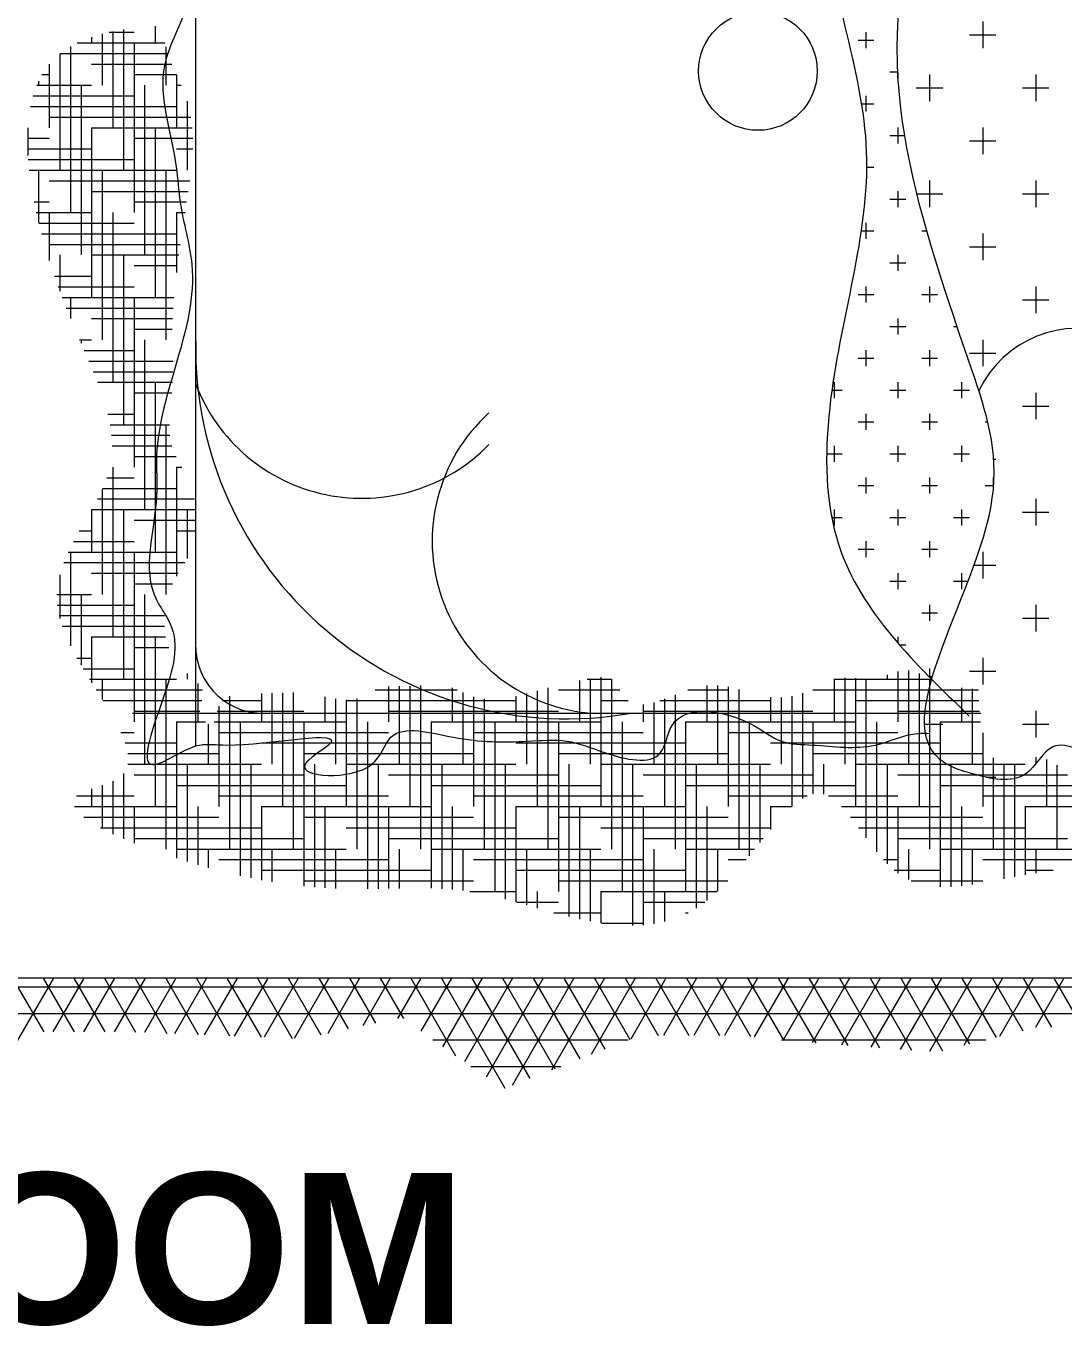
# Model space of a CAD drawing. Header units: inches. Extents: x 1457 to 6508, y 1058 to 4458.
# Drawn here: x 3406.7 to 3454.9, y 3042.4 to 3102.7 of the extents above; entities that cross this region are included whole.
import ezdxf
from ezdxf.enums import TextEntityAlignment as Align

# ---------------------------------------------------------------- set-up
doc = ezdxf.new("R2010")
doc.units = ezdxf.units.IN
doc.layers.add('FURNITURE', color=30, linetype='Continuous', lineweight=5)
doc.layers.add('WALL DIMENSION', color=6, linetype='Continuous', lineweight=13)
doc.styles.get("Standard").update_dxf_attribs({"font": 'arialbd.ttf'})

# ---------------------------------------------------------------- blocks, each defined once
blk = doc.blocks.new('A$C200C7901')
for p, q in [((2.3121, 1.6596), (2.3121, 0.0201)), ((2, 0.2957), (2, 1.2957)), ((2.0224, 0.9977), (2.0224, 1.1977)), ((2.0224, 0.9977), (2.0224, 1.1977)), ((1.9974, 0.5977), (1.9974, 0.7977)), ((1.9974, 0.5977), (1.9974, 0.7977)), ((2.0724, 0.5977), (2.0724, 0.7977)), ((2.0724, 0.5977), (2.0724, 0.7977)), ((2.1474, 0.5977), (2.1474, 0.7977)), ((2.1474, 0.5977), (2.1474, 0.7977)), ((1.9849, 0.5477), (1.9849, 0.7477)), ((1.9849, 0.5477), (1.9849, 0.7477)), ((2.0599, 0.5477), (2.0599, 0.7477)), ((2.0599, 0.5477), (2.0599, 0.7477)), ((2.1349, 0.5477), (2.1349, 0.7477)), ((2.1349, 0.5477), (2.1349, 0.7477)), ((0.4061, 0.3703), (2.0386, 0.3703))]:
    blk.add_line(p, q)
at = {"linetype": 'ByBlock'}
for p, q in [((2.3224, 0.0468), (2.3224, 1.6627)), ((2.3224, 0.0468), (2.3224, 1.6627)), ((2.3537, 0.0056), (2.3537, 1.634)), ((2.3537, 0.0056), (2.3537, 1.634)), ((2.0974, 1.2977), (2.0974, 1.4977)), ((2.0974, 1.2977), (2.0974, 1.4977)), ((2.1099, 1.3477), (2.1099, 1.5009)), ((2.1099, 1.3477), (2.1099, 1.5009)), ((2.1599, 1.2477), (2.1599, 1.4477)), ((2.1599, 1.2477), (2.1599, 1.4477)), ((2.1724, 1.2977), (2.1724, 1.439)), ((2.1724, 1.2977), (2.1724, 1.439)), ((2.0849, 1.2477), (2.0849, 1.4171)), ((2.0849, 1.2477), (2.0849, 1.4171)), ((2.3121, 1.3815), (2.3848, 1.4235)), ((2.3121, 1.3815), (2.3848, 1.4235)), ((2.0724, 1.1977), (2.0724, 1.3977)), ((2.0724, 1.1977), (2.0724, 1.3977)), ((2.1474, 1.1977), (2.1474, 1.3977)), ((2.1474, 1.1977), (2.1474, 1.3977)), ((2.0612, 1.3852), (2.1599, 1.3852)), ((2.0612, 1.3852), (2.1599, 1.3852)), ((2.1849, 1.3477), (2.1849, 1.3808)), ((2.1849, 1.3477), (2.1849, 1.3808)), ((2.3121, 1.3934), (2.3703, 1.3598)), ((2.3121, 1.3934), (2.3703, 1.3598)), ((2.3121, 1.3454), (2.37, 1.3788)), ((2.3121, 1.3454), (2.37, 1.3788)), ((1.2629, 1.3445), (1.2629, 1.3758)), ((1.2629, 1.3445), (1.2629, 1.3758)), ((1.3879, 1.3445), (1.3879, 1.3758)), ((1.3879, 1.3445), (1.3879, 1.3758)), ((1.5129, 1.3445), (1.5129, 1.3758)), ((1.5129, 1.3445), (1.5129, 1.3758)), ((1.6379, 1.3445), (1.6379, 1.3758)), ((1.6379, 1.3445), (1.6379, 1.3758)), ((1.7629, 1.3445), (1.7629, 1.3758)), ((1.7629, 1.3445), (1.7629, 1.3758)), ((1.8879, 1.3445), (1.8879, 1.3758)), ((1.8879, 1.3445), (1.8879, 1.3758)), ((2.0129, 1.3445), (2.0129, 1.3758)), ((2.0129, 1.3445), (2.0129, 1.3758)), ((2.0545, 1.3727), (2.1099, 1.3727)), ((2.0545, 1.3727), (2.1099, 1.3727)), ((1.2472, 1.3602), (1.2785, 1.3602)), ((1.2472, 1.3602), (1.2785, 1.3602)), ((1.3722, 1.3602), (1.4035, 1.3602)), ((1.3722, 1.3602), (1.4035, 1.3602)), ((1.4972, 1.3602), (1.5285, 1.3602)), ((1.4972, 1.3602), (1.5285, 1.3602)), ((1.6222, 1.3602), (1.6535, 1.3602)), ((1.6222, 1.3602), (1.6535, 1.3602)), ((1.7472, 1.3602), (1.7785, 1.3602)), ((1.7472, 1.3602), (1.7785, 1.3602)), ((1.8722, 1.3602), (1.9035, 1.3602)), ((1.8722, 1.3602), (1.9035, 1.3602)), ((1.9972, 1.3602), (2.0285, 1.3602)), ((1.9972, 1.3602), (2.0285, 1.3602)), ((2.0515, 1.3602), (2.0599, 1.3602)), ((2.0515, 1.3602), (2.0599, 1.3602)), ((2.1599, 1.3602), (2.1883, 1.3602)), ((2.1599, 1.3602), (2.1883, 1.3602)), ((2.3121, 1.3573), (2.3808, 1.3176)), ((2.3121, 1.3573), (2.3808, 1.3176)), ((2.0599, 1.1477), (2.0599, 1.3477)), ((2.0599, 1.1477), (2.0599, 1.3477)), ((2.0599, 1.3352), (2.1926, 1.3352)), ((2.0599, 1.3352), (2.1926, 1.3352)), ((2.1099, 1.3477), (2.1904, 1.3477)), ((2.1099, 1.3477), (2.1904, 1.3477)), ((2.1349, 1.1515), (2.1349, 1.3477)), ((2.1349, 1.1515), (2.1349, 1.3477)), ((2.3121, 1.3093), (2.374, 1.345)), ((2.3121, 1.3093), (2.374, 1.345)), ((2.0594, 1.3227), (2.195, 1.3227)), ((2.0594, 1.3227), (2.195, 1.3227)), ((2.3121, 1.3212), (2.3914, 1.2754)), ((2.3121, 1.3212), (2.3914, 1.2754)), ((1.2004, 1.282), (1.2004, 1.3133)), ((1.2004, 1.282), (1.2004, 1.3133)), ((1.3254, 1.282), (1.3254, 1.3133)), ((1.3254, 1.282), (1.3254, 1.3133)), ((1.4504, 1.282), (1.4504, 1.3133)), ((1.4504, 1.282), (1.4504, 1.3133)), ((1.5754, 1.282), (1.5754, 1.3133)), ((1.5754, 1.282), (1.5754, 1.3133)), ((1.6566, 1.3008), (1.6566, 1.3036)), ((1.6566, 1.3008), (1.6566, 1.3036)), ((1.7004, 1.3106), (1.7004, 1.3133)), ((1.7004, 1.3106), (1.7004, 1.3133)), ((1.7222, 1.3102), (1.7369, 1.3102)), ((1.7222, 1.3102), (1.7369, 1.3102)), ((1.7316, 1.3008), (1.7316, 1.3106)), ((1.7316, 1.3008), (1.7316, 1.3106)), ((1.8254, 1.2876), (1.8254, 1.3133)), ((1.8254, 1.2876), (1.8254, 1.3133)), ((1.9504, 1.282), (1.9504, 1.3133)), ((1.9504, 1.282), (1.9504, 1.3133)), ((2.0524, 1.3102), (2.1599, 1.3102)), ((2.0524, 1.3102), (2.1599, 1.3102)), ((2.0754, 1.3017), (2.0754, 1.3133)), ((2.0754, 1.3017), (2.0754, 1.3133)), ((2.3121, 1.2732), (2.3819, 1.3135)), ((2.3121, 1.2732), (2.3819, 1.3135)), ((1.1847, 1.2977), (1.216, 1.2977)), ((1.1847, 1.2977), (1.216, 1.2977)), ((1.3097, 1.2977), (1.341, 1.2977)), ((1.3097, 1.2977), (1.341, 1.2977)), ((1.4347, 1.2977), (1.466, 1.2977)), ((1.4347, 1.2977), (1.466, 1.2977)), ((1.5597, 1.2977), (1.591, 1.2977)), ((1.5597, 1.2977), (1.591, 1.2977)), ((1.8097, 1.2977), (1.841, 1.2977)), ((1.8097, 1.2977), (1.841, 1.2977)), ((1.9347, 1.2977), (1.966, 1.2977)), ((1.9347, 1.2977), (1.966, 1.2977)), ((1.9724, 1.0977), (1.9724, 1.2927)), ((1.9724, 1.0977), (1.9724, 1.2927)), ((1.9849, 1.1477), (1.9849, 1.293)), ((1.9849, 1.1477), (1.9849, 1.293)), ((1.9974, 1.1977), (1.9974, 1.2939)), ((1.9974, 1.1977), (1.9974, 1.2939)), ((2.0099, 1.2477), (2.0099, 1.2953)), ((2.0099, 1.2477), (2.0099, 1.2953)), ((2.023, 1.2977), (2.1099, 1.2977)), ((2.023, 1.2977), (2.1099, 1.2977)), ((2.0474, 1.0977), (2.0474, 1.2977)), ((2.0474, 1.0977), (2.0474, 1.2977)), ((2.0597, 1.2977), (2.0744, 1.2977)), ((2.0597, 1.2977), (2.0744, 1.2977)), ((2.1224, 1.1421), (2.1224, 1.2977)), ((2.1224, 1.1421), (2.1224, 1.2977)), ((2.1974, 1.2135), (2.1974, 1.2977)), ((2.1974, 1.2135), (2.1974, 1.2977)), ((2.3849, 1.0607), (2.3849, 1.3013)), ((2.3849, 1.0607), (2.3849, 1.3013)), ((1.6097, 1.2727), (1.6285, 1.2727)), ((1.6097, 1.2727), (1.6285, 1.2727)), ((1.6191, 1.2633), (1.6191, 1.282)), ((1.6191, 1.2633), (1.6191, 1.282)), ((1.6847, 1.2727), (1.7035, 1.2727)), ((1.6847, 1.2727), (1.7035, 1.2727)), ((1.6941, 1.2633), (1.6941, 1.282)), ((1.6941, 1.2633), (1.6941, 1.282)), ((1.7597, 1.2727), (1.7785, 1.2727)), ((1.7597, 1.2727), (1.7785, 1.2727)), ((1.7691, 1.2633), (1.7691, 1.282)), ((1.7691, 1.2633), (1.7691, 1.282)), ((1.8347, 1.2727), (1.8535, 1.2727)), ((1.8347, 1.2727), (1.8535, 1.2727)), ((1.8441, 1.2633), (1.8441, 1.2806)), ((1.8441, 1.2633), (1.8441, 1.2806)), ((1.97, 1.2727), (2.0099, 1.2727)), ((1.97, 1.2727), (2.0099, 1.2727)), ((1.9711, 1.2852), (2.0599, 1.2852)), ((1.9711, 1.2852), (2.0599, 1.2852)), ((2.1099, 1.2727), (2.2034, 1.2727)), ((2.1099, 1.2727), (2.2034, 1.2727)), ((2.1599, 1.2852), (2.2018, 1.2852)), ((2.1599, 1.2852), (2.2018, 1.2852)), ((2.3121, 1.2851), (2.3985, 1.2352)), ((2.3121, 1.2851), (2.3985, 1.2352)), ((2.3121, 1.2371), (2.3898, 1.282)), ((2.3121, 1.2371), (2.3898, 1.282)), ((1.5441, 1.2633), (1.5441, 1.2675)), ((1.5441, 1.2633), (1.5441, 1.2675)), ((2.0599, 1.2602), (2.2044, 1.2602)), ((2.0599, 1.2602), (2.2044, 1.2602)), ((1.2629, 1.2195), (1.2629, 1.2508)), ((1.2629, 1.2195), (1.2629, 1.2508)), ((1.3879, 1.2202), (1.3879, 1.2508)), ((1.3879, 1.2202), (1.3879, 1.2508)), ((1.5066, 1.2258), (1.5066, 1.2445)), ((1.5066, 1.2258), (1.5066, 1.2445)), ((1.5816, 1.2258), (1.5816, 1.2445)), ((1.5816, 1.2258), (1.5816, 1.2445)), ((1.6566, 1.2258), (1.6566, 1.2445)), ((1.6566, 1.2258), (1.6566, 1.2445)), ((1.7316, 1.2258), (1.7316, 1.2445)), ((1.7316, 1.2258), (1.7316, 1.2445)), ((1.8066, 1.2258), (1.8066, 1.2445)), ((1.8066, 1.2258), (1.8066, 1.2445)), ((1.8816, 1.2258), (1.8816, 1.2445)), ((1.8816, 1.2258), (1.8816, 1.2445)), ((2.0099, 1.2477), (2.2045, 1.2477)), ((2.0099, 1.2477), (2.2045, 1.2477)), ((2.0129, 1.2293), (2.0129, 1.2508)), ((2.0129, 1.2293), (2.0129, 1.2508)), ((2.0349, 1.0477), (2.0349, 1.2477)), ((2.0349, 1.0477), (2.0349, 1.2477)), ((2.1099, 1.1315), (2.1099, 1.2477)), ((2.1099, 1.1315), (2.1099, 1.2477)), ((2.1849, 1.1935), (2.1849, 1.2477)), ((2.1849, 1.1935), (2.1849, 1.2477)), ((2.3121, 1.2011), (2.3976, 1.2504)), ((2.3121, 1.2011), (2.3976, 1.2504)), ((2.3121, 1.249), (2.396, 1.2006)), ((2.3121, 1.249), (2.396, 1.2006)), ((1.2472, 1.2352), (1.2785, 1.2352)), ((1.2472, 1.2352), (1.2785, 1.2352)), ((1.3722, 1.2352), (1.4035, 1.2352)), ((1.3722, 1.2352), (1.4035, 1.2352)), ((1.4316, 1.2258), (1.4316, 1.2318)), ((1.4316, 1.2258), (1.4316, 1.2318)), ((1.4972, 1.2352), (1.516, 1.2352)), ((1.4972, 1.2352), (1.516, 1.2352)), ((1.5722, 1.2352), (1.591, 1.2352)), ((1.5722, 1.2352), (1.591, 1.2352)), ((1.6472, 1.2352), (1.666, 1.2352)), ((1.6472, 1.2352), (1.666, 1.2352)), ((1.7222, 1.2352), (1.741, 1.2352)), ((1.7222, 1.2352), (1.741, 1.2352)), ((1.7972, 1.2352), (1.816, 1.2352)), ((1.7972, 1.2352), (1.816, 1.2352)), ((1.8722, 1.2352), (1.891, 1.2352)), ((1.8722, 1.2352), (1.891, 1.2352)), ((1.9472, 1.2352), (1.9574, 1.2352)), ((1.9472, 1.2352), (1.9574, 1.2352)), ((1.9566, 1.2344), (1.9566, 1.2385)), ((1.9566, 1.2344), (1.9566, 1.2385)), ((1.9599, 1.1228), (1.9599, 1.2373)), ((1.9599, 1.1228), (1.9599, 1.2373)), ((1.9599, 1.2352), (2.1599, 1.2352)), ((1.9599, 1.2352), (2.1599, 1.2352)), ((2, 1.2352), (2.0285, 1.2352)), ((2, 1.2352), (2.0285, 1.2352)), ((1.953, 1.2227), (2.1099, 1.2227)), ((1.953, 1.2227), (2.1099, 1.2227)), ((2.3121, 1.165), (2.397, 1.214)), ((2.3121, 1.165), (2.397, 1.214)), ((2.3121, 1.2129), (2.3935, 1.166)), ((2.3121, 1.2129), (2.3935, 1.166)), ((1.2441, 1.1883), (1.2441, 1.1976)), ((1.2441, 1.1883), (1.2441, 1.1976)), ((1.2452, 1.1977), (1.2535, 1.1977)), ((1.2452, 1.1977), (1.2535, 1.1977)), ((1.3097, 1.1977), (1.3285, 1.1977)), ((1.3097, 1.1977), (1.3285, 1.1977)), ((1.3191, 1.1883), (1.3191, 1.2059)), ((1.3191, 1.1883), (1.3191, 1.2059)), ((1.3847, 1.1977), (1.4035, 1.1977)), ((1.3847, 1.1977), (1.4035, 1.1977)), ((1.3941, 1.1883), (1.3941, 1.207)), ((1.3941, 1.1883), (1.3941, 1.207)), ((1.4597, 1.1977), (1.4785, 1.1977)), ((1.4597, 1.1977), (1.4785, 1.1977)), ((1.4691, 1.1883), (1.4691, 1.207)), ((1.4691, 1.1883), (1.4691, 1.207)), ((1.5347, 1.1977), (1.5535, 1.1977)), ((1.5347, 1.1977), (1.5535, 1.1977)), ((1.5441, 1.1883), (1.5441, 1.207)), ((1.5441, 1.1883), (1.5441, 1.207)), ((1.6097, 1.1977), (1.6285, 1.1977)), ((1.6097, 1.1977), (1.6285, 1.1977)), ((1.6191, 1.1883), (1.6191, 1.207)), ((1.6191, 1.1883), (1.6191, 1.207)), ((1.6847, 1.1977), (1.7035, 1.1977)), ((1.6847, 1.1977), (1.7035, 1.1977)), ((1.6941, 1.1883), (1.6941, 1.207)), ((1.6941, 1.1883), (1.6941, 1.207)), ((1.7597, 1.1977), (1.7785, 1.1977)), ((1.7597, 1.1977), (1.7785, 1.1977)), ((1.7691, 1.1883), (1.7691, 1.207)), ((1.7691, 1.1883), (1.7691, 1.207)), ((1.8347, 1.1977), (1.8535, 1.1977)), ((1.8347, 1.1977), (1.8535, 1.1977)), ((1.8441, 1.1883), (1.8441, 1.207)), ((1.8441, 1.1883), (1.8441, 1.207)), ((1.9097, 1.1977), (1.917, 1.1977)), ((1.9097, 1.1977), (1.917, 1.1977)), ((1.9191, 1.1995), (1.9191, 1.207)), ((1.9191, 1.1995), (1.9191, 1.207)), ((1.9495, 1.2102), (2.0599, 1.2102)), ((1.9495, 1.2102), (2.0599, 1.2102)), ((1.9506, 1.1977), (2.0099, 1.1977)), ((1.9506, 1.1977), (2.0099, 1.1977)), ((2.0974, 1.1161), (2.0974, 1.1977)), ((2.0974, 1.1161), (2.0974, 1.1977)), ((2.1099, 1.1977), (2.1882, 1.1977)), ((2.1099, 1.1977), (2.1882, 1.1977)), ((2.1599, 1.2102), (2.1959, 1.2102)), ((2.1599, 1.2102), (2.1959, 1.2102)), ((2.1724, 1.1807), (2.1724, 1.1977)), ((2.1724, 1.1807), (2.1724, 1.1977)), ((1.9545, 1.1852), (1.9599, 1.1852)), ((1.9545, 1.1852), (1.9599, 1.1852)), ((2.0599, 1.1852), (2.1772, 1.1852)), ((2.0599, 1.1852), (2.1772, 1.1852)), ((1.2066, 1.1508), (1.2066, 1.1695)), ((1.2066, 1.1508), (1.2066, 1.1695)), ((1.2816, 1.1547), (1.2816, 1.1695)), ((1.2816, 1.1547), (1.2816, 1.1695)), ((1.3566, 1.1608), (1.3566, 1.1695)), ((1.3566, 1.1608), (1.3566, 1.1695)), ((1.4316, 1.1544), (1.4316, 1.1695)), ((1.4316, 1.1544), (1.4316, 1.1695)), ((1.5066, 1.1508), (1.5066, 1.1695)), ((1.5066, 1.1508), (1.5066, 1.1695)), ((1.5816, 1.1508), (1.5816, 1.1695)), ((1.5816, 1.1508), (1.5816, 1.1695)), ((1.6566, 1.1508), (1.6566, 1.1695)), ((1.6566, 1.1508), (1.6566, 1.1695)), ((1.7316, 1.1508), (1.7316, 1.1695)), ((1.7316, 1.1508), (1.7316, 1.1695)), ((1.8066, 1.1508), (1.8066, 1.1695)), ((1.8066, 1.1508), (1.8066, 1.1695)), ((2.0099, 1.1727), (2.1631, 1.1727)), ((2.0099, 1.1727), (2.1631, 1.1727)), ((2.3121, 1.1768), (2.3909, 1.1314)), ((2.3121, 1.1768), (2.3909, 1.1314)), ((2.3121, 1.1289), (2.3942, 1.1763)), ((2.3121, 1.1289), (2.3942, 1.1763)), ((1.1972, 1.1602), (1.216, 1.1602)), ((1.1972, 1.1602), (1.216, 1.1602)), ((1.2722, 1.1602), (1.291, 1.1602)), ((1.2722, 1.1602), (1.291, 1.1602)), ((1.4222, 1.1602), (1.441, 1.1602)), ((1.4222, 1.1602), (1.441, 1.1602)), ((1.4972, 1.1602), (1.516, 1.1602)), ((1.4972, 1.1602), (1.516, 1.1602)), ((1.5722, 1.1602), (1.591, 1.1602)), ((1.5722, 1.1602), (1.591, 1.1602)), ((1.6472, 1.1602), (1.666, 1.1602)), ((1.6472, 1.1602), (1.666, 1.1602)), ((1.7222, 1.1602), (1.741, 1.1602)), ((1.7222, 1.1602), (1.741, 1.1602)), ((1.7972, 1.1602), (1.816, 1.1602)), ((1.7972, 1.1602), (1.816, 1.1602)), ((1.9599, 1.1602), (2.1468, 1.1602)), ((1.9599, 1.1602), (2.1468, 1.1602)), ((1.9581, 1.1352), (2.0599, 1.1352)), ((1.9581, 1.1352), (2.0599, 1.1352)), ((1.9585, 1.1477), (2.1099, 1.1477)), ((1.9585, 1.1477), (2.1099, 1.1477)), ((2.0099, 0.9477), (2.0099, 1.1477)), ((2.0099, 0.9477), (2.0099, 1.1477)), ((2.0849, 0.9477), (2.0849, 1.1477)), ((2.0849, 0.9477), (2.0849, 1.1477)), ((2.3121, 1.1408), (2.3884, 1.0967)), ((2.3121, 1.1408), (2.3884, 1.0967)), ((2.3121, 1.0928), (2.3915, 1.1386)), ((2.3121, 1.0928), (2.3915, 1.1386)), ((1.6097, 1.1227), (1.6285, 1.1227)), ((1.6097, 1.1227), (1.6285, 1.1227)), ((1.6191, 1.1201), (1.6191, 1.132)), ((1.6191, 1.1201), (1.6191, 1.132)), ((1.6847, 1.1227), (1.7035, 1.1227)), ((1.6847, 1.1227), (1.7035, 1.1227)), ((1.6941, 1.1139), (1.6941, 1.132)), ((1.6941, 1.1139), (1.6941, 1.132)), ((1.7597, 1.1227), (1.7785, 1.1227)), ((1.7597, 1.1227), (1.7785, 1.1227)), ((1.7691, 1.1198), (1.7691, 1.132)), ((1.7691, 1.1198), (1.7691, 1.132)), ((1.9599, 1.1227), (2.0099, 1.1227)), ((1.9599, 1.1227), (2.0099, 1.1227)), ((2.0599, 1.1102), (2.0951, 1.1102)), ((2.0599, 1.1102), (2.0951, 1.1102)), ((2.3121, 1.1047), (2.3851, 1.0625)), ((2.3121, 1.1047), (2.3851, 1.0625)), ((1.9974, 0.8977), (1.9974, 1.0977)), ((1.9974, 0.8977), (1.9974, 1.0977)), ((2.0099, 1.0977), (2.095, 1.0977)), ((2.0099, 1.0977), (2.095, 1.0977)), ((2.0724, 0.8977), (2.0724, 1.0977)), ((2.0724, 0.8977), (2.0724, 1.0977)), ((2.0974, 0.9977), (2.0974, 1.0909)), ((2.0974, 0.9977), (2.0974, 1.0909)), ((2.3121, 1.0567), (2.3887, 1.1009)), ((2.3121, 1.0567), (2.3887, 1.1009)), ((1.9763, 1.0852), (2.1005, 1.0852)), ((1.9763, 1.0852), (2.1005, 1.0852)), ((1.9799, 1.0727), (2.1099, 1.0727)), ((1.9799, 1.0727), (2.1099, 1.0727)), ((2.1099, 1.0477), (2.1099, 1.0729)), ((2.1099, 1.0477), (2.1099, 1.0729)), ((1.9815, 1.0602), (2.0599, 1.0602)), ((1.9815, 1.0602), (2.0599, 1.0602)), ((2.3121, 1.0686), (2.3813, 1.0286)), ((2.3121, 1.0686), (2.3813, 1.0286)), ((2.3121, 1.0206), (2.3851, 1.0628)), ((2.3121, 1.0206), (2.3851, 1.0628)), ((1.981, 1.0477), (2.0099, 1.0477)), ((1.981, 1.0477), (2.0099, 1.0477)), ((1.9849, 0.9171), (1.9849, 1.0477)), ((1.9849, 0.9171), (1.9849, 1.0477)), ((2.0599, 0.8477), (2.0599, 1.0477)), ((2.0599, 0.8477), (2.0599, 1.0477)), ((2.1099, 1.0477), (2.137, 1.0477)), ((2.1099, 1.0477), (2.137, 1.0477)), ((2.1349, 0.8477), (2.1349, 1.0477)), ((2.1349, 0.8477), (2.1349, 1.0477)), ((2.0599, 1.0352), (2.1523, 1.0352)), ((2.0599, 1.0352), (2.1523, 1.0352)), ((2.1474, 0.8977), (2.1474, 1.0391)), ((2.1474, 0.8977), (2.1474, 1.0391)), ((2.1599, 0.9477), (2.1599, 1.029)), ((2.1599, 0.9477), (2.1599, 1.029)), ((2.3121, 1.0325), (2.3795, 0.9936)), ((2.3121, 1.0325), (2.3795, 0.9936)), ((2.0099, 1.0227), (2.1678, 1.0227)), ((2.0099, 1.0227), (2.1678, 1.0227)), ((2.1724, 0.9977), (2.1724, 1.0189)), ((2.1724, 0.9977), (2.1724, 1.0189)), ((2.3121, 0.9846), (2.3809, 1.0242)), ((2.3121, 0.9846), (2.3809, 1.0242)), ((1.9688, 0.9977), (2.1099, 0.9977)), ((1.9688, 0.9977), (2.1099, 0.9977)), ((1.9718, 1.0102), (2.1599, 1.0102)), ((1.9718, 1.0102), (2.1599, 1.0102)), ((1.9724, 0.9504), (1.9724, 0.9977)), ((1.9724, 0.9504), (1.9724, 0.9977)), ((2.0474, 0.7977), (2.0474, 0.9977)), ((2.0474, 0.7977), (2.0474, 0.9977)), ((2.1224, 0.7977), (2.1224, 0.9977)), ((2.1224, 0.7977), (2.1224, 0.9977)), ((2.1974, 0.7977), (2.1974, 0.9972)), ((2.1974, 0.7977), (2.1974, 0.9972)), ((2.3121, 0.9964), (2.3795, 0.9575)), ((2.3121, 0.9964), (2.3795, 0.9575)), ((1.9671, 0.9852), (2.0599, 0.9852)), ((1.9671, 0.9852), (2.0599, 0.9852)), ((2.1599, 0.9852), (2.2095, 0.9852)), ((2.1599, 0.9852), (2.2095, 0.9852)), ((2.2099, 0.8477), (2.2099, 0.9848)), ((2.2099, 0.8477), (2.2099, 0.9848)), ((2.3121, 0.9485), (2.3795, 0.9874)), ((2.3121, 0.9485), (2.3795, 0.9874)), ((1.9672, 0.9727), (2.0099, 0.9727)), ((1.9672, 0.9727), (2.0099, 0.9727)), ((2.1099, 0.9727), (2.2204, 0.9727)), ((2.1099, 0.9727), (2.2204, 0.9727)), ((2.2224, 0.8977), (2.2224, 0.9702)), ((2.2224, 0.8977), (2.2224, 0.9702)), ((2.0599, 0.9602), (2.2294, 0.9602)), ((2.0599, 0.9602), (2.2294, 0.9602)), ((2.2349, 0.9477), (2.2349, 0.9506)), ((2.2349, 0.9477), (2.2349, 0.9506)), ((2.3121, 0.9603), (2.3795, 0.9215)), ((2.3121, 0.9603), (2.3795, 0.9215)), ((2.3121, 0.9124), (2.3795, 0.9513)), ((2.3121, 0.9124), (2.3795, 0.9513)), ((1.9781, 0.9352), (2.1599, 0.9352)), ((1.9781, 0.9352), (2.1599, 0.9352)), ((2.0099, 0.9477), (2.2099, 0.9477)), ((2.0099, 0.9477), (2.2099, 0.9477)), ((2.0349, 0.7477), (2.0349, 0.9477)), ((2.0349, 0.7477), (2.0349, 0.9477)), ((2.1099, 0.7477), (2.1099, 0.9477)), ((2.1099, 0.7477), (2.1099, 0.9477)), ((2.1849, 0.7477), (2.1849, 0.9477)), ((2.1849, 0.7477), (2.1849, 0.9477)), ((1.9829, 0.9227), (2.1099, 0.9227)), ((1.9829, 0.9227), (2.1099, 0.9227)), ((2.2099, 0.9227), (2.2455, 0.9227)), ((2.2099, 0.9227), (2.2455, 0.9227)), ((2.3121, 0.9243), (2.3838, 0.8829)), ((2.3121, 0.9243), (2.3838, 0.8829)), ((1.9871, 0.9102), (2.0599, 0.9102)), ((1.9871, 0.9102), (2.0599, 0.9102)), ((2.1599, 0.9102), (2.2481, 0.9102)), ((2.1599, 0.9102), (2.2481, 0.9102)), ((2.3121, 0.8763), (2.3795, 0.9152)), ((2.3121, 0.8763), (2.3795, 0.9152)), ((1.9894, 0.8977), (2.0099, 0.8977)), ((1.9894, 0.8977), (2.0099, 0.8977)), ((2.0224, 0.6977), (2.0224, 0.8977)), ((2.0224, 0.6977), (2.0224, 0.8977)), ((2.0974, 0.6977), (2.0974, 0.8977)), ((2.0974, 0.6977), (2.0974, 0.8977)), ((2.1099, 0.8977), (2.2496, 0.8977)), ((2.1099, 0.8977), (2.2496, 0.8977)), ((2.1724, 0.6977), (2.1724, 0.8977)), ((2.1724, 0.6977), (2.1724, 0.8977)), ((2.2474, 0.8489), (2.2474, 0.8977)), ((2.2474, 0.8489), (2.2474, 0.8977)), ((1.9849, 0.8477), (1.9849, 0.88)), ((1.9849, 0.8477), (1.9849, 0.88)), ((2.0599, 0.8852), (2.2501, 0.8852)), ((2.0599, 0.8852), (2.2501, 0.8852)), ((2.3121, 0.8882), (2.4022, 0.8362)), ((2.3121, 0.8882), (2.4022, 0.8362)), ((2.3121, 0.8402), (2.3842, 0.8818)), ((2.3121, 0.8402), (2.3842, 0.8818)), ((2.3849, 0.6497), (2.3849, 0.8801)), ((2.3849, 0.6497), (2.3849, 0.8801)), ((1.9599, 0.8317), (1.9599, 0.8604)), ((1.9599, 0.8317), (1.9599, 0.8604)), ((1.9599, 0.8602), (2.1599, 0.8602)), ((1.9599, 0.8602), (2.1599, 0.8602)), ((1.9724, 0.7977), (1.9724, 0.8703)), ((1.9724, 0.7977), (1.9724, 0.8703)), ((2.0099, 0.8727), (2.2099, 0.8727)), ((2.0099, 0.8727), (2.2099, 0.8727)), ((1.9574, 0.8477), (2.1099, 0.8477)), ((1.9574, 0.8477), (2.1099, 0.8477)), ((2.0099, 0.6477), (2.0099, 0.8477)), ((2.0099, 0.6477), (2.0099, 0.8477)), ((2.0849, 0.6477), (2.0849, 0.8477)), ((2.0849, 0.6477), (2.0849, 0.8477)), ((2.1599, 0.6477), (2.1599, 0.8477)), ((2.1599, 0.6477), (2.1599, 0.8477)), ((2.2099, 0.8477), (2.2472, 0.8477)), ((2.2099, 0.8477), (2.2472, 0.8477)), ((2.2349, 0.7923), (2.2349, 0.8477)), ((2.2349, 0.7923), (2.2349, 0.8477)), ((2.3121, 0.8041), (2.3958, 0.8524)), ((2.3121, 0.8041), (2.3958, 0.8524)), ((2.3121, 0.8521), (2.4205, 0.7895)), ((2.3121, 0.8521), (2.4205, 0.7895)), ((1.9593, 0.8352), (2.0599, 0.8352)), ((1.9593, 0.8352), (2.0599, 0.8352)), ((2.1599, 0.8352), (2.2451, 0.8352)), ((2.1599, 0.8352), (2.2451, 0.8352)), ((1.9615, 0.8227), (2.0099, 0.8227)), ((1.9615, 0.8227), (2.0099, 0.8227)), ((2.1099, 0.8227), (2.2425, 0.8227)), ((2.1099, 0.8227), (2.2425, 0.8227)), ((2.3121, 0.7681), (2.4073, 0.823)), ((2.3121, 0.7681), (2.4073, 0.823)), ((2.3121, 0.816), (2.4384, 0.7431)), ((2.3121, 0.816), (2.4384, 0.7431)), ((2.0099, 0.7977), (2.2099, 0.7977)), ((2.0099, 0.7977), (2.2099, 0.7977)), ((2.0599, 0.8102), (2.2396, 0.8102)), ((2.0599, 0.8102), (2.2396, 0.8102)), ((2.2224, 0.7483), (2.2224, 0.7977)), ((2.2224, 0.7483), (2.2224, 0.7977)), ((2.4162, 0.6946), (2.4162, 0.8006)), ((2.4162, 0.6946), (2.4162, 0.8006)), ((1.9699, 0.7852), (2.1599, 0.7852)), ((1.9699, 0.7852), (2.1599, 0.7852)), ((2.3121, 0.732), (2.4189, 0.7936)), ((2.3121, 0.732), (2.4189, 0.7936)), ((1.9734, 0.7727), (2.1099, 0.7727)), ((1.9734, 0.7727), (2.1099, 0.7727)), ((2.2099, 0.7727), (2.2294, 0.7727)), ((2.2099, 0.7727), (2.2294, 0.7727)), ((2.3121, 0.7799), (2.4287, 0.7126)), ((2.3121, 0.7799), (2.4287, 0.7126)), ((1.9767, 0.7602), (2.0599, 0.7602)), ((1.9767, 0.7602), (2.0599, 0.7602)), ((2.1599, 0.7602), (2.2258, 0.7602)), ((2.1599, 0.7602), (2.2258, 0.7602)), ((2.3121, 0.6959), (2.4303, 0.7641)), ((2.3121, 0.6959), (2.4303, 0.7641)), ((1.9797, 0.7477), (2.0099, 0.7477)), ((1.9797, 0.7477), (2.0099, 0.7477)), ((2.1099, 0.7477), (2.2222, 0.7477)), ((2.1099, 0.7477), (2.2222, 0.7477)), ((2.2099, 0.6933), (2.2099, 0.7477)), ((2.2099, 0.6933), (2.2099, 0.7477)), ((2.3121, 0.7438), (2.4108, 0.6869)), ((2.3121, 0.7438), (2.4108, 0.6869)), ((2.0099, 0.7227), (2.2099, 0.7227)), ((2.0099, 0.7227), (2.2099, 0.7227)), ((2.0599, 0.7352), (2.2188, 0.7352)), ((2.0599, 0.7352), (2.2188, 0.7352)), ((2.3121, 0.6598), (2.4417, 0.7346)), ((2.3121, 0.6598), (2.4417, 0.7346)), ((1.9831, 0.7102), (2.1599, 0.7102)), ((1.9831, 0.7102), (2.1599, 0.7102)), ((2.3121, 0.7078), (2.3929, 0.6611)), ((2.3121, 0.7078), (2.3929, 0.6611)), ((1.9804, 0.6977), (2.1099, 0.6977)), ((1.9804, 0.6977), (2.1099, 0.6977)), ((2.0474, 0.4977), (2.0474, 0.6977)), ((2.0474, 0.4977), (2.0474, 0.6977)), ((2.1224, 0.4977), (2.1224, 0.6977)), ((2.1224, 0.4977), (2.1224, 0.6977)), ((2.1974, 0.4977), (2.1974, 0.6977)), ((2.1974, 0.4977), (2.1974, 0.6977)), ((2.2099, 0.6977), (2.2106, 0.6977)), ((2.2099, 0.6977), (2.2106, 0.6977)), ((1.9724, 0.5818), (1.9724, 0.6786)), ((1.9724, 0.5818), (1.9724, 0.6786)), ((1.9753, 0.6852), (2.0599, 0.6852)), ((1.9753, 0.6852), (2.0599, 0.6852)), ((2.1599, 0.6852), (2.2088, 0.6852)), ((2.1599, 0.6852), (2.2088, 0.6852)), ((2.3121, 0.6237), (2.4036, 0.6765)), ((2.3121, 0.6237), (2.4036, 0.6765)), ((1.97, 0.6727), (2.0099, 0.6727)), ((1.97, 0.6727), (2.0099, 0.6727)), ((2.0599, 0.6602), (2.2067, 0.6602)), ((2.0599, 0.6602), (2.2067, 0.6602)), ((2.1099, 0.6727), (2.2075, 0.6727)), ((2.1099, 0.6727), (2.2075, 0.6727)), ((2.3121, 0.6717), (2.3744, 0.6357)), ((2.3121, 0.6717), (2.3744, 0.6357)), ((2.0099, 0.6477), (2.2062, 0.6477)), ((2.0099, 0.6477), (2.2062, 0.6477)), ((2.0349, 0.4477), (2.0349, 0.6477)), ((2.0349, 0.4477), (2.0349, 0.6477)), ((2.1099, 0.4477), (2.1099, 0.6477)), ((2.1099, 0.4477), (2.1099, 0.6477)), ((2.1849, 0.4477), (2.1849, 0.6477)), ((2.1849, 0.4477), (2.1849, 0.6477)), ((1.9673, 0.6352), (2.1599, 0.6352)), ((1.9673, 0.6352), (2.1599, 0.6352)), ((2.3121, 0.6356), (2.3598, 0.6081)), ((2.3121, 0.6356), (2.3598, 0.6081)), ((1.9678, 0.6227), (2.1099, 0.6227)), ((1.9678, 0.6227), (2.1099, 0.6227)), ((2.3121, 0.5876), (2.3598, 0.6151)), ((2.3121, 0.5876), (2.3598, 0.6151)), ((1.9679, 0.6102), (2.0599, 0.6102)), ((1.9679, 0.6102), (2.0599, 0.6102)), ((1.9685, 0.5977), (2.0099, 0.5977)), ((1.9685, 0.5977), (2.0099, 0.5977)), ((2.0224, 0.3977), (2.0224, 0.5977)), ((2.0224, 0.3977), (2.0224, 0.5977)), ((2.0974, 0.3977), (2.0974, 0.5977)), ((2.0974, 0.3977), (2.0974, 0.5977)), ((2.1099, 0.5977), (2.2066, 0.5977)), ((2.1099, 0.5977), (2.2066, 0.5977)), ((2.1599, 0.6102), (2.2064, 0.6102)), ((2.1599, 0.6102), (2.2064, 0.6102)), ((2.1724, 0.3977), (2.1724, 0.5977)), ((2.1724, 0.3977), (2.1724, 0.5977)), ((2.3121, 0.5995), (2.3682, 0.5671)), ((2.3121, 0.5995), (2.3682, 0.5671)), ((2.0599, 0.5852), (2.2069, 0.5852)), ((2.0599, 0.5852), (2.2069, 0.5852)), ((2.0099, 0.5727), (2.207, 0.5727)), ((2.0099, 0.5727), (2.207, 0.5727)), ((2.3121, 0.5515), (2.365, 0.5821)), ((2.3121, 0.5515), (2.365, 0.5821)), ((1.9827, 0.5602), (2.1599, 0.5602)), ((1.9827, 0.5602), (2.1599, 0.5602)), ((2.3121, 0.5634), (2.3771, 0.5259)), ((2.3121, 0.5634), (2.3771, 0.5259)), ((1.9842, 0.5477), (2.1099, 0.5477)), ((1.9842, 0.5477), (2.1099, 0.5477)), ((2.0099, 0.3923), (2.0099, 0.5477)), ((2.0099, 0.3923), (2.0099, 0.5477)), ((2.0849, 0.3477), (2.0849, 0.5477)), ((2.0849, 0.3477), (2.0849, 0.5477)), ((2.1599, 0.3477), (2.1599, 0.5477)), ((2.1599, 0.3477), (2.1599, 0.5477)), ((2.3121, 0.5155), (2.3719, 0.55)), ((2.3121, 0.5155), (2.3719, 0.55)), ((1.9807, 0.5227), (2.0099, 0.5227)), ((1.9807, 0.5227), (2.0099, 0.5227)), ((1.9831, 0.5352), (2.0599, 0.5352)), ((1.9831, 0.5352), (2.0599, 0.5352)), ((2.1099, 0.5227), (2.2058, 0.5227)), ((2.1099, 0.5227), (2.2058, 0.5227)), ((2.1599, 0.5352), (2.2065, 0.5352)), ((2.1599, 0.5352), (2.2065, 0.5352)), ((2.3121, 0.5273), (2.383, 0.4864)), ((2.3121, 0.5273), (2.383, 0.4864)), ((2.0599, 0.5102), (2.2049, 0.5102)), ((2.0599, 0.5102), (2.2049, 0.5102)), ((2.3121, 0.4794), (2.3788, 0.5179)), ((2.3121, 0.4794), (2.3788, 0.5179)), ((1.9974, 0.3957), (1.9974, 0.4977)), ((1.9974, 0.3957), (1.9974, 0.4977)), ((2.0099, 0.4977), (2.2038, 0.4977)), ((2.0099, 0.4977), (2.2038, 0.4977)), ((2.0724, 0.2977), (2.0724, 0.4977)), ((2.0724, 0.2977), (2.0724, 0.4977)), ((2.1474, 0.2977), (2.1474, 0.4977)), ((2.1474, 0.2977), (2.1474, 0.4977)), ((2.3121, 0.4912), (2.3817, 0.4511)), ((2.3121, 0.4912), (2.3817, 0.4511)), ((1.9755, 0.4852), (2.1599, 0.4852)), ((1.9755, 0.4852), (2.1599, 0.4852)), ((2.3121, 0.4433), (2.383, 0.4842)), ((2.3121, 0.4433), (2.383, 0.4842)), ((1.9757, 0.4727), (2.1099, 0.4727)), ((1.9757, 0.4727), (2.1099, 0.4727)), ((1.9762, 0.4602), (2.0599, 0.4602)), ((1.9762, 0.4602), (2.0599, 0.4602)), ((2.1599, 0.4602), (2.1987, 0.4602)), ((2.1599, 0.4602), (2.1987, 0.4602)), ((1.9768, 0.4477), (2.0099, 0.4477)), ((1.9768, 0.4477), (2.0099, 0.4477)), ((1.9849, 0.402), (1.9849, 0.4477)), ((1.9849, 0.402), (1.9849, 0.4477)), ((2.0599, 0.2903), (2.0599, 0.4477)), ((2.0599, 0.2903), (2.0599, 0.4477)), ((2.1099, 0.4477), (2.1965, 0.4477)), ((2.1099, 0.4477), (2.1965, 0.4477)), ((2.1349, 0.2582), (2.1349, 0.4477)), ((2.1349, 0.2582), (2.1349, 0.4477)), ((2.3121, 0.4552), (2.3803, 0.4158)), ((2.3121, 0.4552), (2.3803, 0.4158)), ((2.3121, 0.4072), (2.3815, 0.4473)), ((2.3121, 0.4072), (2.3815, 0.4473)), ((2.0599, 0.4352), (2.194, 0.4352)), ((2.0599, 0.4352), (2.194, 0.4352)), ((2.0099, 0.4227), (2.1913, 0.4227)), ((2.0099, 0.4227), (2.1913, 0.4227)), ((2.3121, 0.4191), (2.3789, 0.3805)), ((2.3121, 0.4191), (2.3789, 0.3805)), ((1.9797, 0.4102), (2.1599, 0.4102)), ((1.9797, 0.4102), (2.1599, 0.4102)), ((2.3121, 0.3711), (2.3801, 0.4103)), ((2.3121, 0.3711), (2.3801, 0.4103)), ((1.9915, 0.3977), (2.1099, 0.3977)), ((1.9915, 0.3977), (2.1099, 0.3977)), ((2.0127, 0.3852), (2.0599, 0.3852)), ((2.0127, 0.3852), (2.0599, 0.3852)), ((2.0474, 0.2905), (2.0474, 0.3977)), ((2.0474, 0.2905), (2.0474, 0.3977)), ((2.1224, 0.2385), (2.1224, 0.3977)), ((2.1224, 0.2385), (2.1224, 0.3977)), ((2.1599, 0.3852), (2.1819, 0.3852)), ((2.1599, 0.3852), (2.1819, 0.3852)), ((2.3121, 0.383), (2.3775, 0.3452)), ((2.3121, 0.383), (2.3775, 0.3452)), ((1.7474, 0.2546), (1.7474, 0.3689)), ((1.7474, 0.2546), (1.7474, 0.3689)), ((1.7599, 0.2477), (1.7599, 0.3703)), ((1.7599, 0.2477), (1.7599, 0.3703)), ((1.7724, 0.2977), (1.7724, 0.3703)), ((1.7724, 0.2977), (1.7724, 0.3703)), ((1.7849, 0.3477), (1.7849, 0.3703)), ((1.7849, 0.3477), (1.7849, 0.3703)), ((1.9648, 0.3727), (2.0099, 0.3727)), ((1.9648, 0.3727), (2.0099, 0.3727)), ((1.9724, 0.253), (1.9724, 0.3785)), ((1.9724, 0.253), (1.9724, 0.3785)), ((1.9849, 0.2609), (1.9849, 0.3774)), ((1.9849, 0.2609), (1.9849, 0.3774)), ((1.9974, 0.2977), (1.9974, 0.3753)), ((1.9974, 0.2977), (1.9974, 0.3753)), ((2.0099, 0.3477), (2.0099, 0.382)), ((2.0099, 0.3477), (2.0099, 0.382)), ((2.1099, 0.3727), (2.1784, 0.3727)), ((2.1099, 0.3727), (2.1784, 0.3727)), ((2.3121, 0.335), (2.3786, 0.3734)), ((2.3121, 0.335), (2.3786, 0.3734)), ((1.2599, 0.3477), (1.2599, 0.3531)), ((1.2599, 0.3477), (1.2599, 0.3531)), ((1.2785, 0.3602), (1.3599, 0.3602)), ((1.2785, 0.3602), (1.3599, 0.3602)), ((1.2974, 0.1977), (1.2974, 0.3647)), ((1.2974, 0.1977), (1.2974, 0.3647)), ((1.3099, 0.2477), (1.3099, 0.3663)), ((1.3099, 0.2477), (1.3099, 0.3663)), ((1.3224, 0.2977), (1.3224, 0.3669)), ((1.3224, 0.2977), (1.3224, 0.3669)), ((1.3349, 0.3477), (1.3349, 0.3668)), ((1.3349, 0.3477), (1.3349, 0.3668)), ((1.3724, 0.1977), (1.3724, 0.3634)), ((1.3724, 0.1977), (1.3724, 0.3634)), ((1.3849, 0.2477), (1.3849, 0.3616)), ((1.3849, 0.2477), (1.3849, 0.3616)), ((1.3974, 0.2977), (1.3974, 0.3597)), ((1.3974, 0.2977), (1.3974, 0.3597)), ((1.4099, 0.3477), (1.4099, 0.3578)), ((1.4099, 0.3477), (1.4099, 0.3578)), ((1.7099, 0.3477), (1.7099, 0.3539)), ((1.7099, 0.3477), (1.7099, 0.3539)), ((1.7599, 0.3602), (1.8177, 0.3602)), ((1.7599, 0.3602), (1.8177, 0.3602)), ((1.8224, 0.2148), (1.8224, 0.3575)), ((1.8224, 0.2148), (1.8224, 0.3575)), ((1.9532, 0.3602), (1.9599, 0.3602)), ((1.9532, 0.3602), (1.9599, 0.3602)), ((2.0599, 0.3602), (2.1747, 0.3602)), ((2.0599, 0.3602), (2.1747, 0.3602)), ((1.2224, 0.2106), (1.2224, 0.3375)), ((1.2224, 0.2106), (1.2224, 0.3375)), ((1.2349, 0.2477), (1.2349, 0.3422)), ((1.2349, 0.2477), (1.2349, 0.3422)), ((1.2474, 0.2977), (1.2474, 0.3476)), ((1.2474, 0.2977), (1.2474, 0.3476)), ((1.2475, 0.3477), (1.3099, 0.3477)), ((1.2475, 0.3477), (1.3099, 0.3477)), ((1.2849, 0.1758), (1.2849, 0.3477)), ((1.2849, 0.1758), (1.2849, 0.3477)), ((1.3599, 0.1741), (1.3599, 0.3477)), ((1.3599, 0.1741), (1.3599, 0.3477)), ((1.4099, 0.3477), (1.4806, 0.3477)), ((1.4099, 0.3477), (1.4806, 0.3477)), ((1.4349, 0.1886), (1.4349, 0.3477)), ((1.4349, 0.1886), (1.4349, 0.3477)), ((1.4474, 0.1977), (1.4474, 0.3521)), ((1.4474, 0.1977), (1.4474, 0.3521)), ((1.4599, 0.2477), (1.4599, 0.3504)), ((1.4599, 0.2477), (1.4599, 0.3504)), ((1.4724, 0.2977), (1.4724, 0.3487)), ((1.4724, 0.2977), (1.4724, 0.3487)), ((1.5099, 0.2129), (1.5099, 0.3447)), ((1.5099, 0.2129), (1.5099, 0.3447)), ((1.5224, 0.2177), (1.5224, 0.3438)), ((1.5224, 0.2177), (1.5224, 0.3438)), ((1.5349, 0.2477), (1.5349, 0.3431)), ((1.5349, 0.2477), (1.5349, 0.3431)), ((1.5474, 0.2977), (1.5474, 0.3428)), ((1.5474, 0.2977), (1.5474, 0.3428)), ((1.5849, 0.2443), (1.5849, 0.3434)), ((1.5849, 0.2443), (1.5849, 0.3434)), ((1.5974, 0.2496), (1.5974, 0.3435)), ((1.5974, 0.2496), (1.5974, 0.3435)), ((1.6099, 0.2546), (1.6099, 0.3432)), ((1.6099, 0.2546), (1.6099, 0.3432)), ((1.6224, 0.2977), (1.6224, 0.3424)), ((1.6224, 0.2977), (1.6224, 0.3424)), ((1.6599, 0.2695), (1.6599, 0.3394)), ((1.6599, 0.2695), (1.6599, 0.3394)), ((1.6724, 0.2713), (1.6724, 0.3398)), ((1.6724, 0.2713), (1.6724, 0.3398)), ((1.6849, 0.272), (1.6849, 0.3422)), ((1.6849, 0.272), (1.6849, 0.3422)), ((1.6974, 0.2977), (1.6974, 0.3472)), ((1.6974, 0.2977), (1.6974, 0.3472)), ((1.7099, 0.3477), (1.8383, 0.3477)), ((1.7099, 0.3477), (1.8383, 0.3477)), ((1.7349, 0.2607), (1.7349, 0.3477)), ((1.7349, 0.2607), (1.7349, 0.3477)), ((1.8099, 0.2201), (1.8099, 0.3477)), ((1.8099, 0.2201), (1.8099, 0.3477)), ((1.8349, 0.2477), (1.8349, 0.3497)), ((1.8349, 0.2477), (1.8349, 0.3497)), ((1.8474, 0.2977), (1.8474, 0.3432)), ((1.8474, 0.2977), (1.8474, 0.3432)), ((1.9224, 0.2977), (1.9224, 0.3385)), ((1.9224, 0.2977), (1.9224, 0.3385)), ((1.9599, 0.2452), (1.9599, 0.3477)), ((1.9599, 0.2452), (1.9599, 0.3477)), ((2.0099, 0.3477), (2.1708, 0.3477)), ((2.0099, 0.3477), (2.1708, 0.3477)), ((2.0349, 0.2874), (2.0349, 0.3477)), ((2.0349, 0.2874), (2.0349, 0.3477)), ((2.1099, 0.2274), (2.1099, 0.3477)), ((2.1099, 0.2274), (2.1099, 0.3477)), ((2.3121, 0.3469), (2.3761, 0.31)), ((2.3121, 0.3469), (2.3761, 0.31)), ((1.1904, 0.3227), (1.2099, 0.3227)), ((1.1904, 0.3227), (1.2099, 0.3227)), ((1.2099, 0.2308), (1.2099, 0.334)), ((1.2099, 0.2308), (1.2099, 0.334)), ((1.2148, 0.3352), (1.2599, 0.3352)), ((1.2148, 0.3352), (1.2599, 0.3352)), ((1.3099, 0.3227), (1.5099, 0.3227)), ((1.3099, 0.3227), (1.5099, 0.3227)), ((1.3599, 0.3352), (1.5599, 0.3352)), ((1.3599, 0.3352), (1.5599, 0.3352)), ((1.6099, 0.3227), (1.8099, 0.3227)), ((1.6099, 0.3227), (1.8099, 0.3227)), ((1.6599, 0.3352), (1.8599, 0.3352)), ((1.6599, 0.3352), (1.8599, 0.3352)), ((1.8849, 0.2093), (1.8849, 0.3337)), ((1.8849, 0.2093), (1.8849, 0.3337)), ((1.8974, 0.2129), (1.8974, 0.3335)), ((1.8974, 0.2129), (1.8974, 0.3335)), ((1.9099, 0.2477), (1.9099, 0.3349)), ((1.9099, 0.2477), (1.9099, 0.3349)), ((1.9099, 0.3227), (2.1099, 0.3227)), ((1.9099, 0.3227), (2.1099, 0.3227)), ((1.9599, 0.3352), (2.1599, 0.3352)), ((1.9599, 0.3352), (2.1599, 0.3352)), ((2.3121, 0.299), (2.3772, 0.3365)), ((2.3121, 0.299), (2.3772, 0.3365)), ((1.2599, 0.3102), (1.4599, 0.3102)), ((1.2599, 0.3102), (1.4599, 0.3102)), ((1.5599, 0.3102), (1.7599, 0.3102)), ((1.5599, 0.3102), (1.7599, 0.3102)), ((1.8599, 0.3102), (2.0599, 0.3102)), ((1.8599, 0.3102), (2.0599, 0.3102)), ((2.3121, 0.3108), (2.3755, 0.2742)), ((2.3121, 0.3108), (2.3755, 0.2742)), ((1.1974, 0.2683), (1.1974, 0.2977)), ((1.1974, 0.2683), (1.1974, 0.2977)), ((1.2099, 0.2977), (1.4099, 0.2977)), ((1.2099, 0.2977), (1.4099, 0.2977)), ((1.2724, 0.1788), (1.2724, 0.2977)), ((1.2724, 0.1788), (1.2724, 0.2977)), ((1.3474, 0.173), (1.3474, 0.2977)), ((1.3474, 0.173), (1.3474, 0.2977)), ((1.4224, 0.1854), (1.4224, 0.2977)), ((1.4224, 0.1854), (1.4224, 0.2977)), ((1.4974, 0.2083), (1.4974, 0.2977)), ((1.4974, 0.2083), (1.4974, 0.2977)), ((1.5099, 0.2977), (1.7099, 0.2977)), ((1.5099, 0.2977), (1.7099, 0.2977)), ((1.5724, 0.2389), (1.5724, 0.2977)), ((1.5724, 0.2389), (1.5724, 0.2977)), ((1.6474, 0.2668), (1.6474, 0.2977)), ((1.6474, 0.2668), (1.6474, 0.2977)), ((1.7224, 0.2658), (1.7224, 0.2977)), ((1.7224, 0.2658), (1.7224, 0.2977)), ((1.7974, 0.2263), (1.7974, 0.2977)), ((1.7974, 0.2263), (1.7974, 0.2977)), ((1.8099, 0.2977), (2.0099, 0.2977)), ((1.8099, 0.2977), (2.0099, 0.2977)), ((1.8724, 0.2072), (1.8724, 0.2977)), ((1.8724, 0.2072), (1.8724, 0.2977)), ((1.9474, 0.2376), (1.9474, 0.2977)), ((1.9474, 0.2376), (1.9474, 0.2977)), ((2.0224, 0.2822), (2.0224, 0.2977)), ((2.0224, 0.2822), (2.0224, 0.2977)), ((2.0974, 0.2299), (2.0974, 0.2977)), ((2.0974, 0.2299), (2.0974, 0.2977)), ((2.1099, 0.2977), (2.153, 0.2977)), ((2.1099, 0.2977), (2.153, 0.2977)), ((2.3121, 0.2629), (2.3757, 0.2996)), ((2.3121, 0.2629), (2.3757, 0.2996)), ((1.1943, 0.2852), (1.3599, 0.2852)), ((1.1943, 0.2852), (1.3599, 0.2852)), ((1.4599, 0.2852), (1.6599, 0.2852)), ((1.4599, 0.2852), (1.6599, 0.2852)), ((1.7599, 0.2852), (1.9599, 0.2852)), ((1.7599, 0.2852), (1.9599, 0.2852)), ((2.0708, 0.2852), (2.1478, 0.2852)), ((2.0708, 0.2852), (2.1478, 0.2852)), ((1.1965, 0.2727), (1.3099, 0.2727)), ((1.1965, 0.2727), (1.3099, 0.2727)), ((1.4099, 0.2727), (1.6099, 0.2727)), ((1.4099, 0.2727), (1.6099, 0.2727)), ((1.7099, 0.2727), (1.9099, 0.2727)), ((1.7099, 0.2727), (1.9099, 0.2727)), ((2.08, 0.2727), (2.1422, 0.2727)), ((2.08, 0.2727), (2.1422, 0.2727)), ((2.3121, 0.2747), (2.3755, 0.2381)), ((2.3121, 0.2747), (2.3755, 0.2381)), ((2.3121, 0.2268), (2.3755, 0.2634)), ((2.3121, 0.2268), (2.3755, 0.2634)), ((1.1994, 0.2602), (1.2599, 0.2602)), ((1.1994, 0.2602), (1.2599, 0.2602)), ((1.2031, 0.2477), (1.2099, 0.2477)), ((1.2031, 0.2477), (1.2099, 0.2477)), ((1.2599, 0.1831), (1.2599, 0.2477)), ((1.2599, 0.1831), (1.2599, 0.2477)), ((1.3099, 0.2477), (1.5099, 0.2477)), ((1.3099, 0.2477), (1.5099, 0.2477)), ((1.3349, 0.1723), (1.3349, 0.2477)), ((1.3349, 0.1723), (1.3349, 0.2477)), ((1.3599, 0.2602), (1.5599, 0.2602)), ((1.3599, 0.2602), (1.5599, 0.2602)), ((1.4099, 0.1825), (1.4099, 0.2477)), ((1.4099, 0.1825), (1.4099, 0.2477)), ((1.4849, 0.2039), (1.4849, 0.2477)), ((1.4849, 0.2039), (1.4849, 0.2477)), ((1.5599, 0.2335), (1.5599, 0.2477)), ((1.5599, 0.2335), (1.5599, 0.2477)), ((1.7361, 0.2602), (1.8599, 0.2602)), ((1.7361, 0.2602), (1.8599, 0.2602)), ((1.7599, 0.2477), (1.8099, 0.2477)), ((1.7599, 0.2477), (1.8099, 0.2477)), ((1.7849, 0.2332), (1.7849, 0.2477)), ((1.7849, 0.2332), (1.7849, 0.2477)), ((1.8599, 0.2068), (1.8599, 0.2477)), ((1.8599, 0.2068), (1.8599, 0.2477)), ((1.9099, 0.2477), (1.9639, 0.2477)), ((1.9099, 0.2477), (1.9639, 0.2477)), ((1.9349, 0.2304), (1.9349, 0.2477)), ((1.9349, 0.2304), (1.9349, 0.2477)), ((1.9599, 0.2602), (1.9838, 0.2602)), ((1.9599, 0.2602), (1.9838, 0.2602)), ((2.0848, 0.2602), (2.1359, 0.2602)), ((2.0848, 0.2602), (2.1359, 0.2602)), ((2.0888, 0.2477), (2.1099, 0.2477)), ((2.0888, 0.2477), (2.1099, 0.2477)), ((1.2599, 0.2352), (1.4599, 0.2352)), ((1.2599, 0.2352), (1.4599, 0.2352)), ((1.5599, 0.2352), (1.5638, 0.2352)), ((1.5599, 0.2352), (1.5638, 0.2352)), ((1.8599, 0.2352), (1.9433, 0.2352)), ((1.8599, 0.2352), (1.9433, 0.2352)), ((2.3121, 0.2387), (2.3755, 0.202)), ((2.3121, 0.2387), (2.3755, 0.202)), ((1.2142, 0.2227), (1.4099, 0.2227)), ((1.2142, 0.2227), (1.4099, 0.2227)), ((1.5099, 0.2227), (1.5346, 0.2227)), ((1.5099, 0.2227), (1.5346, 0.2227)), ((1.8099, 0.2227), (1.9203, 0.2227)), ((1.8099, 0.2227), (1.9203, 0.2227)), ((2.3121, 0.1907), (2.3755, 0.2273)), ((2.3121, 0.1907), (2.3755, 0.2273)), ((1.2227, 0.2102), (1.3599, 0.2102)), ((1.2227, 0.2102), (1.3599, 0.2102)), ((1.4599, 0.2102), (1.5027, 0.2102)), ((1.4599, 0.2102), (1.5027, 0.2102)), ((1.8368, 0.2102), (1.8884, 0.2102)), ((1.8368, 0.2102), (1.8884, 0.2102)), ((2.3121, 0.2026), (2.3953, 0.1545)), ((2.3121, 0.2026), (2.3953, 0.1545)), ((1.2351, 0.1977), (1.3099, 0.1977)), ((1.2351, 0.1977), (1.3099, 0.1977)), ((1.2474, 0.1892), (1.2474, 0.1977)), ((1.2474, 0.1892), (1.2474, 0.1977)), ((1.2552, 0.1852), (1.2599, 0.1852)), ((1.2552, 0.1852), (1.2599, 0.1852)), ((1.3224, 0.1722), (1.3224, 0.1977)), ((1.3224, 0.1722), (1.3224, 0.1977)), ((1.3599, 0.1852), (1.4215, 0.1852)), ((1.3599, 0.1852), (1.4215, 0.1852)), ((1.3974, 0.1799), (1.3974, 0.1977)), ((1.3974, 0.1799), (1.3974, 0.1977)), ((1.4099, 0.1977), (1.4662, 0.1977)), ((1.4099, 0.1977), (1.4662, 0.1977)), ((2.3121, 0.1546), (2.3755, 0.1912)), ((2.3121, 0.1546), (2.3755, 0.1912)), ((1.3099, 0.1727), (1.3428, 0.1727)), ((1.3099, 0.1727), (1.3428, 0.1727))]:
    blk.add_line(p, q, dxfattribs=at)
blk.add_circle((1.2431, 1.0329), 0.0699)
blk.add_arc((1.6746, 1.4093), 0.1282, 72.7909, 244.8695, dxfattribs=at)
blk.add_arc((1.6746, 1.4093), 0.1282, 72.7909, 244.8695, dxfattribs=at)
for centre, radius, start, end in [((1.5693, 0.8075), 0.4372, 269.0679, 9.9322), ((1.7969, 0.8525), 0.2035, 222.1514, 356.4639), ((1.5372, 0.5659), 0.2094, 290.9415, 45.7647), ((1.92, 0.4503), 0.08, 270, 0)]:
    blk.add_arc(centre, radius, start, end)
for points, knots in [([(0.4485, 1.7835), (0.4321, 1.7496), (0.4062, 1.6964), (0.49, 1.6713), (0.4719, 1.5969), (0.4123, 1.592), (0.4233, 1.5337), (0.4954, 1.5086), (0.4012, 1.4738), (0.3253, 1.4306), (0.4113, 1.3764), (0.3688, 1.3065), (0.5579, 1.2663), (0.741, 1.4533), (1.1127, 1.1109), (1.4811, 1.2478), (1.7885, 1.3492), (2.0357, 1.1637), (2.0748, 1.2974), (2.0876, 1.349), (2.0192, 1.3805), (2.0564, 1.4298), (2.0588, 1.4846), (1.9759, 1.5349), (2.1004, 1.5845), (2.0397, 1.6519), (1.971, 1.7053), (2.1104, 1.8981), (1.5946, 1.7967), (1.2448, 1.7472), (0.8129, 1.7935), (0.4953, 1.8548), (0.4582, 1.7983), (0.4485, 1.7835)], [0, 0, 0, 0, 88.420092, 139.08588, 204.302936, 239.695496, 287.801042, 327.365471, 412.960499, 463.626286, 552.059846, 584.668336, 662.614915, 940.993281, 1309.926334, 1844.022653, 1996.276242, 2316.43048, 2341.441004, 2404.707416, 2449.463774, 2514.680778, 2538.40571, 2613.031547, 2697.13096, 2760.903931, 2822.692699, 2945.47, 3215.060018, 3725.584917, 4361.974444, 4504.671998, 4555.32777, 4555.32777, 4555.32777, 4555.32777]), ([(0.4856, 1.3429), (0.5504, 1.3182), (0.6715, 1.2721), (0.8374, 1.0498), (1.1164, 1.1183), (1.3878, 1.1816), (1.5888, 1.1102), (1.8403, 1.1127), (1.9415, 1.2178), (2.0032, 1.2819)], [0, 0, 0, 0, 205.411753, 383.654933, 772.067458, 921.644661, 1226.793228, 1388.983508, 1642.292305, 1642.292305, 1642.292305, 1642.292305])]:
    blk.add_open_spline(points, degree=3, knots=knots)
blk.add_open_spline([(0.473, 1.2954), (0.4739, 1.2781), (0.4755, 1.2477), (0.5032, 1.2084), (0.4801, 1.1701), (0.4928, 1.1255), (0.4674, 1.0912), (0.4579, 1.0351), (0.501, 0.9724), (0.4311, 0.8832), (0.4902, 0.8637), (0.4843, 0.8288), (0.4774, 0.7906), (0.4625, 0.7457), (0.459, 0.6999), (0.4816, 0.6664), (0.4748, 0.625), (0.4791, 0.5889), (0.4533, 0.5528), (0.4738, 0.5004), (0.4658, 0.4502), (0.4696, 0.3946), (0.4189, 0.3935), (0.4493, 0.3684), (0.4694, 0.3857), (0.4922, 0.3576), (0.5297, 0.3262), (0.5917, 0.3353), (0.6454, 0.3754), (0.7083, 0.3741), (0.7643, 0.3328), (0.826, 0.346), (0.925, 0.3388), (1.0353, 0.3593), (1.1561, 0.3744), (1.2477, 0.3154), (1.3302, 0.3474), (1.4086, 0.3512), (1.5217, 0.3878), (1.6362, 0.3176), (1.7682, 0.3285), (1.8402, 0.3019), (1.9071, 0.3529), (1.9647, 0.3412), (2.0795, 0.2948), (2.0472, 0.3498), (2.0343, 0.3772), (2.0435, 0.43), (2.0109, 0.5782), (2.0746, 0.4643), (2.0805, 0.584), (2.0084, 0.5979), (2.0343, 0.6846), (2.0344, 0.746), (2.0293, 0.8096), (2.0489, 0.8545), (2.0652, 0.9218), (1.9842, 0.9297), (2.0007, 1.0162), (2.0367, 1.0585), (2.0367, 1.1102), (2.0457, 1.1647), (2.0226, 1.2084), (2.0234, 1.2306), (2.0236, 1.2352)], degree=3, knots=[0, 0, 0, 0, 51.660678, 90.967412, 128.902454, 170.303599, 219.852997, 247.834962, 336.321557, 429.35469, 458.821847, 477.222321, 524.135809, 581.038434, 617.839381, 657.146115, 693.947125, 740.178081, 760.753248, 820.731705, 885.133458, 928.777044, 953.563729, 976.574207, 995.553042, 1018.563482, 1064.584401, 1147.951297, 1174.787598, 1266.851571, 1308.018447, 1377.066427, 1441.511314, 1608.245014, 1714.11869, 1792.771707, 1913.247991, 1954.931389, 2029.864445, 2259.189419, 2305.221512, 2429.507982, 2456.344283, 2543.92595, 2627.925037, 2662.96218, 2687.736879, 2719.937755, 2839.540991, 2875.47895, 2953.681041, 2993.270313, 3066.872333, 3154.395764, 3200.397042, 3248.426375, 3312.828127, 3347.881398, 3444.484026, 3481.577522, 3518.665244, 3592.267265, 3644.719162, 3658.519501, 3658.519501, 3658.519501, 3658.519501], dxfattribs=at)

msp = doc.modelspace()

# ---------------------------------------------------------------- block references
at = {"layer": 'FURNITURE', "xscale": 39.37007874015748, "yscale": 39.37007874015748, "zscale": 39.37007874015748, "rotation": 270}
msp.add_blockref('A$C200C7901', (3400.0034, 3149.6026), dxfattribs=at)

# ---------------------------------------------------------------- texts
at = {"layer": 'WALL DIMENSION'}
msp.add_text('BEDROOM', height=7, dxfattribs=at).set_placement((3401.601, 3046.0404), align=Align.MIDDLE)

doc.saveas('drawing.dxf')
